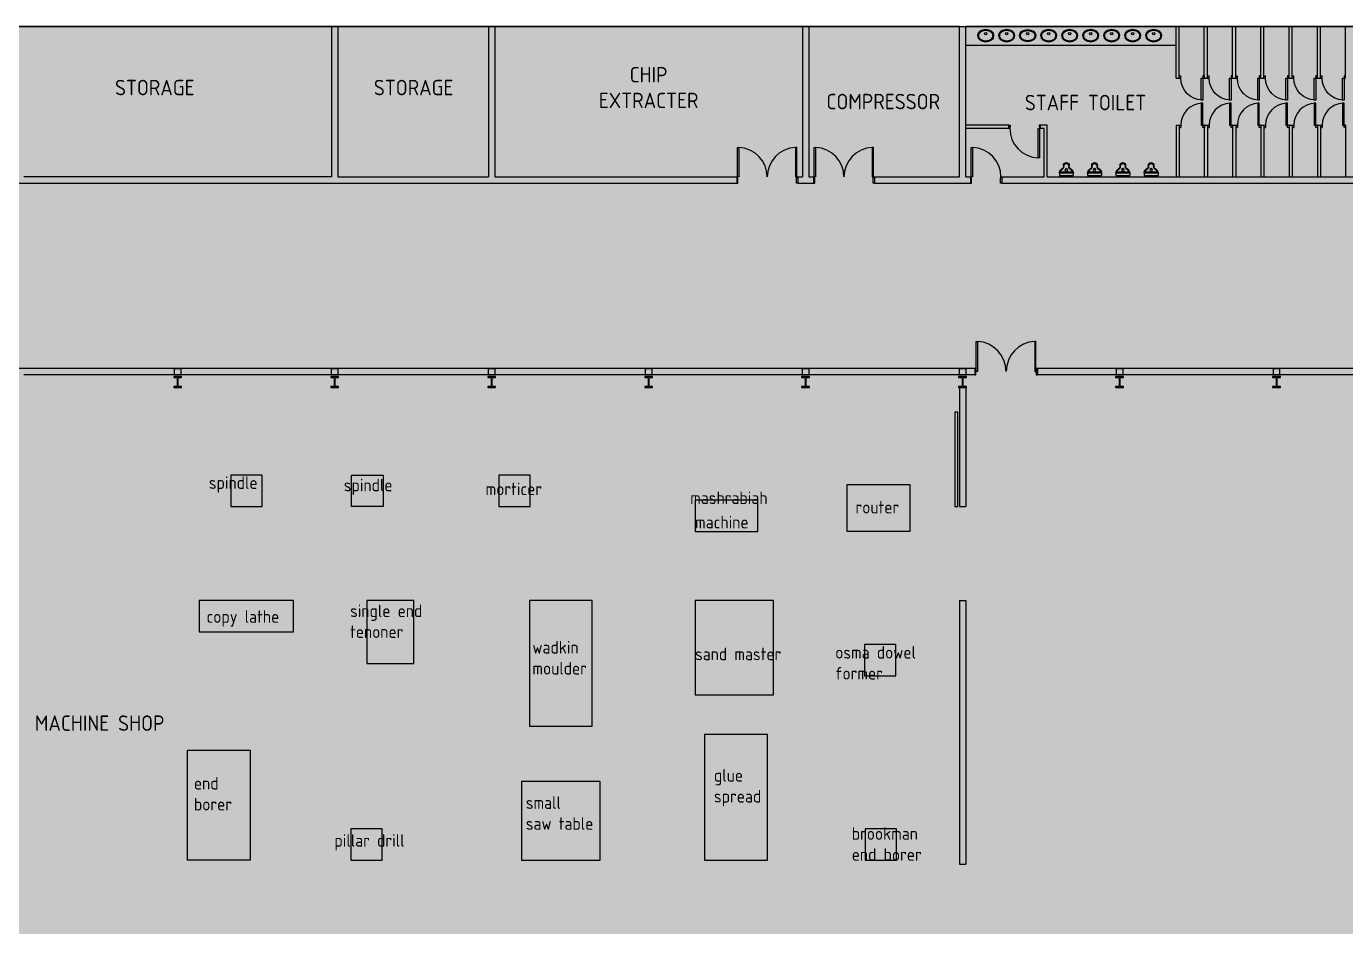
# Model space of a CAD drawing. Header units: inches. Extents: x 527079 to 698187, y -115864 to 63842.
# Drawn here: x 573269 to 615288, y 20313 to 49003 of the extents above; entities that cross this region are included whole.
import ezdxf

# ---------------------------------------------------------------- set-up
doc = ezdxf.new("R2010")
doc.units = ezdxf.units.IN
doc.header["$LTSCALE"] = 8
doc.header["$MEASUREMENT"] = 0
for name, color, linetype in [('doors_windows', 250, 'Continuous'), ('floor', 177, 'Continuous'), ('furn_eq', 34, 'Continuous'), ('hatch', 8, 'Continuous'), ('sanitary', 149, 'Continuous'), ('txt', 7, 'Continuous'), ('walls', 5, 'Continuous')]:
    doc.layers.add(name, color=color, linetype=linetype)
doc.styles.get("Standard").update_dxf_attribs({"font": 'isocp.shx'})

# ---------------------------------------------------------------- blocks, each defined once
blk = doc.blocks.new('d1')
at = {"color": 4, "ltscale": 10}
for p, q in [((-99, 733), (-99, 35)), ((-49, 733), (-99, 733)), ((-49, 35), (-49, 733)), ((-799, 35), (-750, 35)), ((-799, 35), (-799, -35)), ((-749, 35), (-749, -35)), ((-99, 35), (-49, 35)), ((0, 35), (-49, 35)), ((-49, -35), (-49, 35)), ((0, 35), (0, -35)), ((-799, -35), (-750, -35)), ((0, -35), (-49, -35))]:
    blk.add_line(p, q, dxfattribs=at)
blk.add_arc((-49, 35), 700, 92.0503, 180, dxfattribs=at)
blk = doc.blocks.new('p1')
for p, q in [((-221, -85), (-221, 0)), ((-221, 0), (221, 0)), ((221, -85), (221, 0)), ((-221, -85), (221, -85)), ((-195, -112), (195, -112))]:
    blk.add_line(p, q)
for radius in [43.2, 36]:
    blk.add_circle((0, -175), radius)
for centre, radius, start, end in [((-86, -79), 135, 180, 180.1174), ((-86, -79), 135, 182.3442, 234.4041), ((-77, -80), 122, 195.2556, 234.4041), ((-225, -310), 135, 0, 63.4349), ((-202, -287), 122, 0, 63.4349), ((0, -321), 90.7, 172.875, 270), ((0, -297), 81.6, 172.875, 270), ((0, -297), 81.6, 270, 7.125), ((0, -321), 90.7, 270, 7.125), ((202, -287), 122, 116.5651, 180), ((225, -310), 135, 116.5651, 180), ((77, -80), 122, 305.5959, 344.7444), ((86, -79), 135, 305.5959, 357.6558)]:
    blk.add_arc(centre, radius, start, end)

msp = doc.modelspace()

# ---------------------------------------------------------------- hatches: boundary and pattern name
at = {"layer": 'hatch'}
h = msp.add_hatch(color=254, dxfattribs=at)
h.dxf.hatch_style = 1
h.paths.add_polyline_path([(533187, 49003), (697987, 49003), (697987, -21797), (623187, -21797), (623187, -15897), (553187, -15897), (553187, -10747), (533187, -10747)])

# ---------------------------------------------------------------- linework, layer by layer
at = {"layer": 'doors_windows', "color": 4, "ltscale": 10}
for points in [[(604603, 45853), (604603, 45796), (604591, 45796), (604591, 45753), (604563, 45753), (604563, 45853), (604603, 45853)], [(605523, 45853), (605523, 45796), (605535, 45796), (605535, 45753), (605563, 45753), (605563, 45853), (605523, 45853)], [(605495, 44810), (605495, 45753), (605535, 45753), (605535, 44810)], [(595961, 45146), (595961, 44203), (595921, 44203), (595921, 45146)], [(597769, 45146), (597769, 44203), (597809, 44203), (597809, 45146)], [(598405, 45146), (598405, 44203), (598365, 44203), (598365, 45146)], [(600213, 45146), (600213, 44203), (600253, 44203), (600253, 45146)], [(603405, 45146), (603405, 44203), (603365, 44203), (603365, 45146)], [(595933, 44003), (595933, 44160), (595921, 44160), (595921, 44203), (595893, 44203), (595893, 44003), (595933, 44003)], [(597797, 44003), (597797, 44160), (597809, 44160), (597809, 44203), (597837, 44203), (597837, 44003), (597797, 44003)], [(598377, 44003), (598377, 44160), (598365, 44160), (598365, 44203), (598337, 44203), (598337, 44003), (598377, 44003)], [(600241, 44003), (600241, 44160), (600253, 44160), (600253, 44203), (600281, 44203), (600281, 44003), (600241, 44003)], [(603377, 44003), (603377, 44160), (603365, 44160), (603365, 44203), (603337, 44203), (603337, 44003), (603377, 44003)], [(604297, 44003), (604297, 44160), (604309, 44160), (604309, 44203), (604337, 44203), (604337, 44003), (604297, 44003)], [(603565, 38003), (603525, 38003), (603525, 38963), (603565, 38963)], [(605385, 38003), (605425, 38003), (605425, 38963), (605385, 38963)], [(603475, 37903), (603515, 37903), (603515, 38103), (603475, 38103)], [(605435, 37903), (605475, 37903), (605475, 38103), (605435, 38103)]]:
    msp.add_lwpolyline(points, close=True, dxfattribs=at)
at = {"layer": 'doors_windows', "color": 4}
msp.add_lwpolyline([(602837, 33703), (602937, 33703), (602937, 36703), (602837, 36703)], close=True, dxfattribs=at)
at = {"layer": 'doors_windows', "color": 4, "ltscale": 10}
for centre, radius, start, end in [((605535, 45753), 944, 180, 267.5715), ((595921, 44203), 944, 0, 87.5715), ((597809, 44203), 944, 92.4285, 180), ((598365, 44203), 944, 0, 87.5715), ((600253, 44203), 944, 92.4285, 180), ((603365, 44203), 944, 0, 87.5715), ((603513, 38002), 962, 0.0594, 86.8774), ((605437, 38002), 962, 93.1226, 179.9406)]:
    msp.add_arc(centre, radius, start, end, dxfattribs=at)
at = {"layer": 'floor'}
msp.add_lwpolyline([(533187, 49003), (697987, 49003), (697987, -21797), (623187, -21797), (623187, -15897), (553187, -15897), (553187, -10747), (533187, -10747), (533187, 49003)], close=True, dxfattribs=at)
at = {"layer": 'furn_eq'}
for points in [[(580784, 34703), (579784, 34703), (579784, 33703), (580784, 33703)], [(584628, 33703), (583628, 33703), (583628, 34703), (584628, 34703)], [(588316, 33703), (589316, 33703), (589316, 34703), (588316, 34703)], [(601407, 32904), (599407, 32904), (599407, 34404), (601407, 34404)], [(596568, 33904), (594568, 33904), (594568, 32904), (596568, 32904)], [(581775, 30703), (578775, 30703), (578775, 29703), (581775, 29703)], [(585611, 30703), (584111, 30703), (584111, 28703), (585611, 28703)], [(591292, 30703), (589292, 30703), (589292, 26703), (591292, 26703)], [(597068, 30703), (594568, 30703), (594568, 27703), (597068, 27703)], [(599964, 28307), (600964, 28307), (600964, 29307), (599964, 29307)], [(596869, 22434), (596869, 26434), (594869, 26434), (594869, 22434)], [(580400, 22434), (578400, 22434), (578400, 25934), (580400, 25934)], [(591542, 24934), (589042, 24934), (589042, 22434), (591542, 22434)], [(583605, 22434), (584605, 22434), (584605, 23434), (583605, 23434)], [(599987, 22434), (600987, 22434), (600987, 23434), (599987, 23434)]]:
    msp.add_lwpolyline(points, close=True, dxfattribs=at)
at = {"layer": 'sanitary'}
msp.add_line((603187, 48403), (609887, 48403), dxfattribs=at)
for centre in [(603825, 48768, 0), (604493, 48768, 0), (605162, 48768, 0), (605831, 48768, 0), (606499, 48768, 0), (607168, 48768, 0), (607837, 48768, 0), (608505, 48768, 0), (609174, 48768, 0)]:
    msp.add_circle(centre, 35, dxfattribs=at)
at = {"layer": 'sanitary', "extrusion": (0, 0, -1)}
for centre in [(603825, 48707, 0), (604493, 48707, 0), (605831, 48707, 0), (606499, 48707, 0), (607168, 48707, 0), (607837, 48707, 0), (608505, 48707, 0), (609174, 48707, 0)]:
    msp.add_ellipse(centre, major_axis=(-263, 0), ratio=0.74026, dxfattribs=at)
at = {"layer": 'sanitary'}
msp.add_ellipse((605162, 48707, 0), major_axis=(263, 0), ratio=0.74026, dxfattribs=at)
for points in [[(603592, 48707, 0), (603592, 48715, 0), (603593, 48722, 0), (603595, 48736, 0), (603598, 48743, 0), (603603, 48758, 0), (603607, 48765, 0), (603615, 48779, 0), (603620, 48786, 0), (603631, 48799, 0), (603638, 48805, 0), (603652, 48817, 0), (603660, 48823, 0), (603676, 48834, 0), (603685, 48838, 0), (603703, 48847, 0), (603713, 48851, 0), (603733, 48859, 0), (603744, 48862, 0), (603766, 48866, 0), (603777, 48868, 0), (603799, 48871, 0), (603810, 48871, 0), (603833, 48872, 0), (603845, 48871, 0), (603867, 48869, 0), (603878, 48867, 0), (603900, 48863, 0), (603911, 48860, 0), (603931, 48853, 0), (603941, 48849, 0), (603960, 48841, 0), (603969, 48836, 0), (603986, 48825, 0), (603994, 48820, 0), (604008, 48808, 0), (604015, 48802, 0), (604026, 48789, 0), (604032, 48782, 0), (604040, 48768, 0), (604044, 48761, 0), (604050, 48747, 0), (604053, 48740, 0), (604056, 48725, 0), (604057, 48718, 0), (604057, 48703, 0), (604057, 48696, 0), (604054, 48682, 0), (604053, 48674, 0), (604047, 48660, 0), (604044, 48653, 0), (604036, 48639, 0), (604031, 48632, 0), (604020, 48619, 0), (604014, 48612, 0), (604001, 48600, 0), (603993, 48594, 0), (603977, 48583, 0), (603969, 48578, 0), (603950, 48569, 0), (603941, 48565, 0), (603921, 48558, 0), (603910, 48554, 0), (603889, 48549, 0), (603878, 48547, 0), (603855, 48544, 0), (603844, 48543, 0), (603821, 48543, 0), (603810, 48543, 0), (603787, 48545, 0), (603776, 48546, 0), (603754, 48550, 0), (603743, 48553, 0), (603723, 48559, 0), (603713, 48563, 0), (603693, 48572, 0), (603684, 48576, 0), (603667, 48586, 0), (603659, 48592, 0), (603644, 48604, 0), (603638, 48610, 0), (603625, 48623, 0), (603620, 48629, 0), (603611, 48643, 0), (603607, 48650, 0), (603600, 48664, 0), (603597, 48671, 0), (603594, 48686, 0), (603593, 48693, 0), (603592, 48703, 0), (603592, 48705, 0), (603592, 48707, 0)], [(604261, 48707, 0), (604261, 48715, 0), (604261, 48722, 0), (604264, 48736, 0), (604266, 48743, 0), (604272, 48758, 0), (604275, 48765, 0), (604284, 48779, 0), (604289, 48786, 0), (604300, 48799, 0), (604307, 48805, 0), (604321, 48817, 0), (604328, 48823, 0), (604345, 48834, 0), (604353, 48838, 0), (604372, 48847, 0), (604382, 48851, 0), (604402, 48859, 0), (604413, 48862, 0), (604434, 48866, 0), (604445, 48868, 0), (604468, 48871, 0), (604479, 48871, 0), (604502, 48872, 0), (604513, 48871, 0), (604536, 48869, 0), (604547, 48867, 0), (604569, 48863, 0), (604579, 48860, 0), (604600, 48853, 0), (604610, 48849, 0), (604629, 48841, 0), (604638, 48836, 0), (604654, 48825, 0), (604662, 48820, 0), (604677, 48808, 0), (604683, 48802, 0), (604695, 48789, 0), (604700, 48782, 0), (604709, 48768, 0), (604713, 48761, 0), (604719, 48747, 0), (604721, 48740, 0), (604725, 48725, 0), (604725, 48718, 0), (604726, 48703, 0), (604725, 48696, 0), (604723, 48682, 0), (604721, 48674, 0), (604716, 48660, 0), (604713, 48653, 0), (604705, 48639, 0), (604700, 48632, 0), (604689, 48619, 0), (604683, 48612, 0), (604669, 48600, 0), (604662, 48594, 0), (604646, 48583, 0), (604637, 48578, 0), (604619, 48569, 0), (604609, 48565, 0), (604589, 48558, 0), (604579, 48554, 0), (604557, 48549, 0), (604546, 48547, 0), (604524, 48544, 0), (604513, 48543, 0), (604490, 48543, 0), (604479, 48543, 0), (604456, 48545, 0), (604445, 48546, 0), (604423, 48550, 0), (604412, 48553, 0), (604391, 48559, 0), (604381, 48563, 0), (604362, 48572, 0), (604353, 48576, 0), (604336, 48586, 0), (604328, 48592, 0), (604313, 48604, 0), (604306, 48610, 0), (604294, 48623, 0), (604289, 48629, 0), (604279, 48643, 0), (604275, 48650, 0), (604269, 48664, 0), (604266, 48671, 0), (604262, 48686, 0), (604261, 48693, 0), (604261, 48703, 0), (604261, 48705, 0), (604261, 48707, 0)], [(605394, 48707, 0), (605394, 48715, 0), (605394, 48722, 0), (605391, 48736, 0), (605389, 48743, 0), (605383, 48758, 0), (605380, 48765, 0), (605371, 48779, 0), (605366, 48786, 0), (605355, 48799, 0), (605349, 48805, 0), (605335, 48817, 0), (605327, 48823, 0), (605310, 48834, 0), (605302, 48838, 0), (605283, 48847, 0), (605273, 48851, 0), (605253, 48859, 0), (605242, 48862, 0), (605221, 48866, 0), (605210, 48868, 0), (605187, 48871, 0), (605176, 48871, 0), (605153, 48872, 0), (605142, 48871, 0), (605119, 48869, 0), (605108, 48867, 0), (605087, 48863, 0), (605076, 48860, 0), (605055, 48853, 0), (605045, 48849, 0), (605026, 48841, 0), (605018, 48836, 0), (605001, 48825, 0), (604993, 48820, 0), (604978, 48808, 0), (604972, 48802, 0), (604960, 48789, 0), (604955, 48782, 0), (604946, 48768, 0), (604942, 48761, 0), (604936, 48747, 0), (604934, 48740, 0), (604931, 48725, 0), (604930, 48718, 0), (604929, 48703, 0), (604930, 48696, 0), (604932, 48682, 0), (604934, 48674, 0), (604939, 48660, 0), (604942, 48653, 0), (604950, 48639, 0), (604955, 48632, 0), (604966, 48619, 0), (604972, 48612, 0), (604986, 48600, 0), (604993, 48594, 0), (605009, 48583, 0), (605018, 48578, 0), (605036, 48569, 0), (605046, 48565, 0), (605066, 48558, 0), (605076, 48554, 0), (605098, 48549, 0), (605109, 48547, 0), (605131, 48544, 0), (605142, 48543, 0), (605165, 48543, 0), (605177, 48543, 0), (605199, 48545, 0), (605210, 48546, 0), (605232, 48550, 0), (605243, 48553, 0), (605264, 48559, 0), (605274, 48563, 0), (605293, 48572, 0), (605302, 48576, 0), (605319, 48586, 0), (605327, 48592, 0), (605342, 48604, 0), (605349, 48610, 0), (605361, 48623, 0), (605367, 48629, 0), (605376, 48643, 0), (605380, 48650, 0), (605386, 48664, 0), (605389, 48671, 0), (605393, 48686, 0), (605394, 48693, 0), (605394, 48703, 0), (605394, 48705, 0), (605394, 48707, 0)], [(605598, 48707, 0), (605598, 48715, 0), (605599, 48722, 0), (605602, 48736, 0), (605604, 48743, 0), (605609, 48758, 0), (605613, 48765, 0), (605621, 48779, 0), (605626, 48786, 0), (605638, 48799, 0), (605644, 48805, 0), (605658, 48817, 0), (605666, 48823, 0), (605682, 48834, 0), (605691, 48838, 0), (605709, 48847, 0), (605719, 48851, 0), (605740, 48859, 0), (605750, 48862, 0), (605772, 48866, 0), (605783, 48868, 0), (605805, 48871, 0), (605817, 48871, 0), (605839, 48872, 0), (605851, 48871, 0), (605873, 48869, 0), (605884, 48867, 0), (605906, 48863, 0), (605917, 48860, 0), (605937, 48853, 0), (605947, 48849, 0), (605966, 48841, 0), (605975, 48836, 0), (605992, 48825, 0), (606000, 48820, 0), (606014, 48808, 0), (606021, 48802, 0), (606032, 48789, 0), (606038, 48782, 0), (606047, 48768, 0), (606050, 48761, 0), (606056, 48747, 0), (606059, 48740, 0), (606062, 48725, 0), (606063, 48718, 0), (606063, 48703, 0), (606063, 48696, 0), (606061, 48682, 0), (606059, 48674, 0), (606053, 48660, 0), (606050, 48653, 0), (606042, 48639, 0), (606037, 48632, 0), (606027, 48619, 0), (606020, 48612, 0), (606007, 48600, 0), (605999, 48594, 0), (605983, 48583, 0), (605975, 48578, 0), (605956, 48569, 0), (605947, 48565, 0), (605927, 48558, 0), (605916, 48554, 0), (605895, 48549, 0), (605884, 48547, 0), (605861, 48544, 0), (605850, 48543, 0), (605827, 48543, 0), (605816, 48543, 0), (605793, 48545, 0), (605782, 48546, 0), (605760, 48550, 0), (605750, 48553, 0), (605729, 48559, 0), (605719, 48563, 0), (605700, 48572, 0), (605690, 48576, 0), (605673, 48586, 0), (605665, 48592, 0), (605650, 48604, 0), (605644, 48610, 0), (605631, 48623, 0), (605626, 48629, 0), (605617, 48643, 0), (605613, 48650, 0), (605606, 48664, 0), (605604, 48671, 0), (605600, 48686, 0), (605599, 48693, 0), (605598, 48703, 0), (605598, 48705, 0), (605598, 48707, 0)], [(606267, 48707, 0), (606267, 48715, 0), (606267, 48722, 0), (606270, 48736, 0), (606272, 48743, 0), (606278, 48758, 0), (606282, 48765, 0), (606290, 48779, 0), (606295, 48786, 0), (606306, 48799, 0), (606313, 48805, 0), (606327, 48817, 0), (606334, 48823, 0), (606351, 48834, 0), (606360, 48838, 0), (606378, 48847, 0), (606388, 48851, 0), (606408, 48859, 0), (606419, 48862, 0), (606440, 48866, 0), (606452, 48868, 0), (606474, 48871, 0), (606485, 48871, 0), (606508, 48872, 0), (606519, 48871, 0), (606542, 48869, 0), (606553, 48867, 0), (606575, 48863, 0), (606585, 48860, 0), (606606, 48853, 0), (606616, 48849, 0), (606635, 48841, 0), (606644, 48836, 0), (606661, 48825, 0), (606668, 48820, 0), (606683, 48808, 0), (606689, 48802, 0), (606701, 48789, 0), (606706, 48782, 0), (606715, 48768, 0), (606719, 48761, 0), (606725, 48747, 0), (606727, 48740, 0), (606731, 48725, 0), (606732, 48718, 0), (606732, 48703, 0), (606732, 48696, 0), (606729, 48682, 0), (606727, 48674, 0), (606722, 48660, 0), (606719, 48653, 0), (606711, 48639, 0), (606706, 48632, 0), (606695, 48619, 0), (606689, 48612, 0), (606675, 48600, 0), (606668, 48594, 0), (606652, 48583, 0), (606643, 48578, 0), (606625, 48569, 0), (606615, 48565, 0), (606595, 48558, 0), (606585, 48554, 0), (606563, 48549, 0), (606552, 48547, 0), (606530, 48544, 0), (606519, 48543, 0), (606496, 48543, 0), (606485, 48543, 0), (606462, 48545, 0), (606451, 48546, 0), (606429, 48550, 0), (606418, 48553, 0), (606397, 48559, 0), (606387, 48563, 0), (606368, 48572, 0), (606359, 48576, 0), (606342, 48586, 0), (606334, 48592, 0), (606319, 48604, 0), (606312, 48610, 0), (606300, 48623, 0), (606295, 48629, 0), (606285, 48643, 0), (606281, 48650, 0), (606275, 48664, 0), (606272, 48671, 0), (606269, 48686, 0), (606267, 48693, 0), (606267, 48703, 0), (606267, 48705, 0), (606267, 48707, 0)], [(606935, 48707, 0), (606935, 48715, 0), (606936, 48722, 0), (606939, 48736, 0), (606941, 48743, 0), (606947, 48758, 0), (606950, 48765, 0), (606959, 48779, 0), (606964, 48786, 0), (606975, 48799, 0), (606981, 48805, 0), (606995, 48817, 0), (607003, 48823, 0), (607019, 48834, 0), (607028, 48838, 0), (607047, 48847, 0), (607057, 48851, 0), (607077, 48859, 0), (607088, 48862, 0), (607109, 48866, 0), (607120, 48868, 0), (607143, 48871, 0), (607154, 48871, 0), (607177, 48872, 0), (607188, 48871, 0), (607211, 48869, 0), (607222, 48867, 0), (607243, 48863, 0), (607254, 48860, 0), (607275, 48853, 0), (607285, 48849, 0), (607303, 48841, 0), (607312, 48836, 0), (607329, 48825, 0), (607337, 48820, 0), (607352, 48808, 0), (607358, 48802, 0), (607370, 48789, 0), (607375, 48782, 0), (607384, 48768, 0), (607388, 48761, 0), (607394, 48747, 0), (607396, 48740, 0), (607399, 48725, 0), (607400, 48718, 0), (607401, 48703, 0), (607400, 48696, 0), (607398, 48682, 0), (607396, 48674, 0), (607391, 48660, 0), (607388, 48653, 0), (607380, 48639, 0), (607375, 48632, 0), (607364, 48619, 0), (607358, 48612, 0), (607344, 48600, 0), (607337, 48594, 0), (607321, 48583, 0), (607312, 48578, 0), (607294, 48569, 0), (607284, 48565, 0), (607264, 48558, 0), (607254, 48554, 0), (607232, 48549, 0), (607221, 48547, 0), (607199, 48544, 0), (607187, 48543, 0), (607165, 48543, 0), (607153, 48543, 0), (607131, 48545, 0), (607120, 48546, 0), (607098, 48550, 0), (607087, 48553, 0), (607066, 48559, 0), (607056, 48563, 0), (607037, 48572, 0), (607028, 48576, 0), (607011, 48586, 0), (607003, 48592, 0), (606988, 48604, 0), (606981, 48610, 0), (606969, 48623, 0), (606963, 48629, 0), (606954, 48643, 0), (606950, 48650, 0), (606944, 48664, 0), (606941, 48671, 0), (606937, 48686, 0), (606936, 48693, 0), (606936, 48703, 0), (606935, 48705, 0), (606935, 48707, 0)], [(607604, 48707, 0), (607604, 48715, 0), (607605, 48722, 0), (607608, 48736, 0), (607610, 48743, 0), (607615, 48758, 0), (607619, 48765, 0), (607627, 48779, 0), (607632, 48786, 0), (607644, 48799, 0), (607650, 48805, 0), (607664, 48817, 0), (607672, 48823, 0), (607688, 48834, 0), (607697, 48838, 0), (607716, 48847, 0), (607725, 48851, 0), (607746, 48859, 0), (607756, 48862, 0), (607778, 48866, 0), (607789, 48868, 0), (607811, 48871, 0), (607823, 48871, 0), (607845, 48872, 0), (607857, 48871, 0), (607879, 48869, 0), (607890, 48867, 0), (607912, 48863, 0), (607923, 48860, 0), (607943, 48853, 0), (607953, 48849, 0), (607972, 48841, 0), (607981, 48836, 0), (607998, 48825, 0), (608006, 48820, 0), (608020, 48808, 0), (608027, 48802, 0), (608039, 48789, 0), (608044, 48782, 0), (608053, 48768, 0), (608056, 48761, 0), (608063, 48747, 0), (608065, 48740, 0), (608068, 48725, 0), (608069, 48718, 0), (608069, 48703, 0), (608069, 48696, 0), (608067, 48682, 0), (608065, 48674, 0), (608060, 48660, 0), (608056, 48653, 0), (608048, 48639, 0), (608043, 48632, 0), (608033, 48619, 0), (608026, 48612, 0), (608013, 48600, 0), (608005, 48594, 0), (607989, 48583, 0), (607981, 48578, 0), (607962, 48569, 0), (607953, 48565, 0), (607933, 48558, 0), (607922, 48554, 0), (607901, 48549, 0), (607890, 48547, 0), (607867, 48544, 0), (607856, 48543, 0), (607833, 48543, 0), (607822, 48543, 0), (607800, 48545, 0), (607788, 48546, 0), (607766, 48550, 0), (607756, 48553, 0), (607735, 48559, 0), (607725, 48563, 0), (607706, 48572, 0), (607697, 48576, 0), (607679, 48586, 0), (607671, 48592, 0), (607656, 48604, 0), (607650, 48610, 0), (607638, 48623, 0), (607632, 48629, 0), (607623, 48643, 0), (607619, 48650, 0), (607612, 48664, 0), (607610, 48671, 0), (607606, 48686, 0), (607605, 48693, 0), (607604, 48703, 0), (607604, 48705, 0), (607604, 48707, 0)], [(608273, 48707, 0), (608273, 48715, 0), (608274, 48722, 0), (608276, 48736, 0), (608278, 48743, 0), (608284, 48758, 0), (608288, 48765, 0), (608296, 48779, 0), (608301, 48786, 0), (608312, 48799, 0), (608319, 48805, 0), (608333, 48817, 0), (608340, 48823, 0), (608357, 48834, 0), (608366, 48838, 0), (608384, 48847, 0), (608394, 48851, 0), (608414, 48859, 0), (608425, 48862, 0), (608447, 48866, 0), (608458, 48868, 0), (608480, 48871, 0), (608491, 48871, 0), (608514, 48872, 0), (608525, 48871, 0), (608548, 48869, 0), (608559, 48867, 0), (608581, 48863, 0), (608591, 48860, 0), (608612, 48853, 0), (608622, 48849, 0), (608641, 48841, 0), (608650, 48836, 0), (608667, 48825, 0), (608675, 48820, 0), (608689, 48808, 0), (608696, 48802, 0), (608707, 48789, 0), (608712, 48782, 0), (608721, 48768, 0), (608725, 48761, 0), (608731, 48747, 0), (608734, 48740, 0), (608737, 48725, 0), (608738, 48718, 0), (608738, 48703, 0), (608738, 48696, 0), (608735, 48682, 0), (608733, 48674, 0), (608728, 48660, 0), (608725, 48653, 0), (608717, 48639, 0), (608712, 48632, 0), (608701, 48619, 0), (608695, 48612, 0), (608682, 48600, 0), (608674, 48594, 0), (608658, 48583, 0), (608649, 48578, 0), (608631, 48569, 0), (608621, 48565, 0), (608601, 48558, 0), (608591, 48554, 0), (608570, 48549, 0), (608559, 48547, 0), (608536, 48544, 0), (608525, 48543, 0), (608502, 48543, 0), (608491, 48543, 0), (608468, 48545, 0), (608457, 48546, 0), (608435, 48550, 0), (608424, 48553, 0), (608404, 48559, 0), (608394, 48563, 0), (608374, 48572, 0), (608365, 48576, 0), (608348, 48586, 0), (608340, 48592, 0), (608325, 48604, 0), (608318, 48610, 0), (608306, 48623, 0), (608301, 48629, 0), (608291, 48643, 0), (608287, 48650, 0), (608281, 48664, 0), (608278, 48671, 0), (608275, 48686, 0), (608274, 48693, 0), (608273, 48703, 0), (608273, 48705, 0), (608273, 48707, 0)], [(608942, 48707, 0), (608942, 48715, 0), (608942, 48722, 0), (608945, 48736, 0), (608947, 48743, 0), (608953, 48758, 0), (608956, 48765, 0), (608965, 48779, 0), (608970, 48786, 0), (608981, 48799, 0), (608987, 48805, 0), (609001, 48817, 0), (609009, 48823, 0), (609026, 48834, 0), (609034, 48838, 0), (609053, 48847, 0), (609063, 48851, 0), (609083, 48859, 0), (609094, 48862, 0), (609115, 48866, 0), (609126, 48868, 0), (609149, 48871, 0), (609160, 48871, 0), (609183, 48872, 0), (609194, 48871, 0), (609217, 48869, 0), (609228, 48867, 0), (609250, 48863, 0), (609260, 48860, 0), (609281, 48853, 0), (609291, 48849, 0), (609310, 48841, 0), (609319, 48836, 0), (609335, 48825, 0), (609343, 48820, 0), (609358, 48808, 0), (609364, 48802, 0), (609376, 48789, 0), (609381, 48782, 0), (609390, 48768, 0), (609394, 48761, 0), (609400, 48747, 0), (609402, 48740, 0), (609405, 48725, 0), (609406, 48718, 0), (609407, 48703, 0), (609406, 48696, 0), (609404, 48682, 0), (609402, 48674, 0), (609397, 48660, 0), (609394, 48653, 0), (609386, 48639, 0), (609381, 48632, 0), (609370, 48619, 0), (609364, 48612, 0), (609350, 48600, 0), (609343, 48594, 0), (609327, 48583, 0), (609318, 48578, 0), (609300, 48569, 0), (609290, 48565, 0), (609270, 48558, 0), (609260, 48554, 0), (609238, 48549, 0), (609227, 48547, 0), (609205, 48544, 0), (609194, 48543, 0), (609171, 48543, 0), (609159, 48543, 0), (609137, 48545, 0), (609126, 48546, 0), (609104, 48550, 0), (609093, 48553, 0), (609072, 48559, 0), (609062, 48563, 0), (609043, 48572, 0), (609034, 48576, 0), (609017, 48586, 0), (609009, 48592, 0), (608994, 48604, 0), (608987, 48610, 0), (608975, 48623, 0), (608970, 48629, 0), (608960, 48643, 0), (608956, 48650, 0), (608950, 48664, 0), (608947, 48671, 0), (608943, 48686, 0), (608942, 48693, 0), (608942, 48703, 0), (608942, 48705, 0), (608942, 48707, 0)]]:
    msp.add_open_spline(points, degree=3, knots=[0, 0, 0, 0, 0.141779, 0.141779, 0.283558, 0.283558, 0.425336, 0.425336, 0.567115, 0.567115, 0.708894, 0.708894, 0.850673, 0.850673, 0.992451, 0.992451, 1.13423, 1.13423, 1.276009, 1.276009, 1.417788, 1.417788, 1.559566, 1.559566, 1.701345, 1.701345, 1.843124, 1.843124, 1.984903, 1.984903, 2.126681, 2.126681, 2.26846, 2.26846, 2.410239, 2.410239, 2.552018, 2.552018, 2.693796, 2.693796, 2.835575, 2.835575, 2.977354, 2.977354, 3.119133, 3.119133, 3.260911, 3.260911, 3.40269, 3.40269, 3.544469, 3.544469, 3.686248, 3.686248, 3.828026, 3.828026, 3.969805, 3.969805, 4.111584, 4.111584, 4.253363, 4.253363, 4.395141, 4.395141, 4.53692, 4.53692, 4.678699, 4.678699, 4.820478, 4.820478, 4.962256, 4.962256, 5.104035, 5.104035, 5.245814, 5.245814, 5.387593, 5.387593, 5.529371, 5.529371, 5.67115, 5.67115, 5.812929, 5.812929, 5.954708, 5.954708, 6.096486, 6.096486, 6.238265, 6.238265, 6.283185, 6.283185, 6.283185, 6.283185], dxfattribs=at)
at = {"layer": 'walls'}
for p, q in [((602987, 49003), (533187, 49003)), ((582987, 49003), (582987, 44203)), ((583187, 49003), (583187, 44203)), ((587987, 49003), (587987, 44203)), ((588187, 49003), (588187, 44203)), ((597987, 49003), (597987, 44203)), ((598187, 49003), (598187, 44203)), ((602987, 44203), (602987, 49003)), ((603187, 44203), (603187, 49003)), ((617987, 49003), (603187, 49003)), ((609887, 47353), (609887, 49003)), ((609987, 47353), (609987, 49003)), ((610787, 47353), (610787, 49003)), ((610887, 47353), (610887, 49003)), ((611687, 47353), (611687, 49003)), ((611787, 47353), (611787, 49003)), ((612587, 47353), (612587, 49003)), ((612687, 47353), (612687, 49003)), ((613487, 47353), (613487, 49003)), ((613587, 47353), (613587, 49003)), ((614387, 47353), (614387, 49003)), ((614487, 47353), (614487, 49003)), ((615287, 47353), (615287, 49003)), ((609887, 47353), (609989, 47353)), ((610787, 47353), (610889, 47353)), ((611687, 47353), (611789, 47353)), ((612588, 47353), (612687, 47353)), ((613488, 47353), (613587, 47353)), ((614388, 47353), (614487, 47353)), ((604563, 45853), (603187, 45853)), ((604563, 45853), (604563, 45753)), ((605787, 45853), (605563, 45853)), ((605563, 45853), (605563, 45753)), ((605787, 44203), (605787, 45853)), ((609887, 45853), (609887, 44203)), ((609887, 45853), (609989, 45853)), ((609987, 45853), (609987, 44203)), ((610787, 45853), (610787, 44203)), ((610787, 45853), (610889, 45853)), ((610887, 45853), (610887, 44203)), ((611687, 45853), (611687, 44203)), ((611687, 45853), (611789, 45853)), ((611787, 45853), (611787, 44203)), ((612587, 45853), (612587, 44203)), ((612588, 45853), (612687, 45853)), ((612687, 45853), (612687, 44203)), ((613487, 45853), (613487, 44203)), ((613488, 45853), (613587, 45853)), ((613587, 45853), (613587, 44203)), ((614387, 45853), (614387, 44203)), ((614388, 45853), (614487, 45853)), ((614487, 45853), (614487, 44203)), ((615287, 45853), (615287, 44203)), ((604563, 45753), (603187, 45753)), ((605687, 45753), (605563, 45753)), ((605687, 44203), (605687, 45753)), ((582987, 44203), (573187, 44203)), ((583187, 44203), (587987, 44203)), ((588187, 44203), (595893, 44203)), ((595893, 44203), (595893, 44003)), ((597837, 44203), (597987, 44203)), ((597837, 44203), (597837, 44003)), ((598187, 44203), (598365, 44203)), ((598337, 44203), (598337, 44003)), ((600281, 44203), (600281, 44003)), ((600281, 44203), (602987, 44203)), ((603187, 44203), (603337, 44203)), ((603337, 44203), (603337, 44003)), ((604337, 44203), (604337, 44003)), ((604337, 44203), (605687, 44203)), ((605787, 44203), (617987, 44203)), ((570811, 44003), (583492, 44003)), ((583492, 44003), (595893, 44003)), ((597837, 44003), (598337, 44003)), ((600281, 44003), (602987, 44003)), ((602987, 44003), (603337, 44003)), ((604337, 44003), (618337, 44003)), ((603475, 38103), (552987, 38103)), ((602987, 37903), (573187, 37903)), ((603475, 37903), (603187, 37903)), ((603475, 38103), (603475, 37903)), ((643187, 38103), (605475, 38103)), ((605475, 38103), (605475, 37903)), ((642987, 37903), (605475, 37903)), ((602987, 37492), (602987, 33703)), ((603187, 37492), (603187, 33703)), ((602987, 33703), (603187, 33703)), ((602987, 30703), (603187, 30703)), ((602987, 30703), (602987, 22303)), ((603187, 30703), (603187, 22303)), ((602987, 22303), (603187, 22303))]:
    msp.add_line(p, q, dxfattribs=at)
for points in [[(577962, 37523), (577962, 37492), (578212, 37492), (578212, 37523), (578103, 37523), (578103, 37811), (578212, 37811), (578212, 37843), (577962, 37843), (577962, 37811), (578071, 37811), (578071, 37523)], [(577987, 38103), (578187, 38103), (578187, 37903), (577987, 37903)], [(582962, 37523), (582962, 37492), (583212, 37492), (583212, 37523), (583103, 37523), (583103, 37811), (583212, 37811), (583212, 37843), (582962, 37843), (582962, 37811), (583071, 37811), (583071, 37523)], [(582987, 38103), (583187, 38103), (583187, 37903), (582987, 37903)], [(587962, 37523), (587962, 37492), (588212, 37492), (588212, 37523), (588103, 37523), (588103, 37811), (588212, 37811), (588212, 37843), (587962, 37843), (587962, 37811), (588071, 37811), (588071, 37523)], [(587987, 38103), (588187, 38103), (588187, 37903), (587987, 37903)], [(592962, 37523), (592962, 37492), (593212, 37492), (593212, 37523), (593103, 37523), (593103, 37811), (593212, 37811), (593212, 37843), (592962, 37843), (592962, 37811), (593071, 37811), (593071, 37523)], [(592987, 38103), (593187, 38103), (593187, 37903), (592987, 37903)], [(597962, 37523), (597962, 37492), (598212, 37492), (598212, 37523), (598103, 37523), (598103, 37811), (598212, 37811), (598212, 37843), (597962, 37843), (597962, 37811), (598071, 37811), (598071, 37523)], [(597987, 38103), (598187, 38103), (598187, 37903), (597987, 37903)], [(602962, 37523), (602962, 37492), (603212, 37492), (603212, 37523), (603103, 37523), (603103, 37811), (603212, 37811), (603212, 37843), (602962, 37843), (602962, 37811), (603071, 37811), (603071, 37523)], [(602962, 37523), (602962, 37492), (603212, 37492), (603212, 37523), (603103, 37523), (603103, 37811), (603212, 37811), (603212, 37843), (602962, 37843), (602962, 37811), (603071, 37811), (603071, 37523)], [(602962, 37523), (602962, 37492), (603212, 37492), (603212, 37523), (603103, 37523), (603103, 37811), (603212, 37811), (603212, 37843), (602962, 37843), (602962, 37811), (603071, 37811), (603071, 37523)], [(602987, 38103), (603187, 38103), (603187, 37903), (602987, 37903)], [(602987, 38103), (603187, 38103), (603187, 37903), (602987, 37903)], [(602987, 38103), (603187, 38103), (603187, 37903), (602987, 37903)], [(607962, 37523), (607962, 37492), (608212, 37492), (608212, 37523), (608103, 37523), (608103, 37811), (608212, 37811), (608212, 37843), (607962, 37843), (607962, 37811), (608071, 37811), (608071, 37523)], [(607987, 38103), (608187, 38103), (608187, 37903), (607987, 37903)], [(612962, 37523), (612962, 37492), (613212, 37492), (613212, 37523), (613103, 37523), (613103, 37811), (613212, 37811), (613212, 37843), (612962, 37843), (612962, 37811), (613071, 37811), (613071, 37523)], [(612987, 38103), (613187, 38103), (613187, 37903), (612987, 37903)]]:
    msp.add_lwpolyline(points, close=True, dxfattribs=at)

# ---------------------------------------------------------------- block references
at = {"layer": 'doors_windows', "xscale": -1, "rotation": 180}
for p in [(610788, 47388), (611688, 47388), (612588, 47388), (613487, 47388), (614387, 47388), (615287, 47388)]:
    msp.add_blockref('d1', p, dxfattribs=at)
at = {"layer": 'doors_windows'}
for p in [(610788, 45818), (611688, 45818), (612588, 45818), (613487, 45818), (614387, 45818), (615287, 45818)]:
    msp.add_blockref('d1', p, dxfattribs=at)
at = {"layer": 'sanitary', "xscale": -1, "rotation": 180}
for p in [(606392, 44250), (607292, 44250), (608192, 44250), (609092, 44250)]:
    msp.add_blockref('p1', p, dxfattribs=at)

# ---------------------------------------------------------------- texts
at = {"layer": 'txt', "color": 176}
for s, insert, char_height, attachment_point in [('CHIP\\PEXTRACTER', (593087, 47052), 492.2, 5), ('STORAGE', (577359, 47052), 492.2, 5), ('STORAGE', (585603, 47052), 492.2, 5), ('COMPRESSOR', (600561, 46607), 492.2, 5), ('STAFF TOILET', (607003, 46573), 492.19, 5), ('spindle', (579080, 34663), 400, 1), ('spindle', (583378, 34585), 400, 1), ('morticer', (587896, 34463), 400, 1), ('mashrabiah', (594412, 34179), 400, 1), ('router', (599677, 33880), 400, 1), ('machine', (594568, 33404), 400, 1), ('copy lathe', (579009, 30395), 400, 1), ('single end\\Ptenoner', (583579, 30578), 400, 1), ('wadkin \\Pmoulder', (589386, 29414), 400, 1), ('sand master', (594568, 29203), 400, 1), ('osma dowel \\Pformer', (599031, 29254), 400, 1), ('MACHINE SHOP', (575603, 26797), 492.19, 5), ('glue\\Pspread', (595169, 25335), 400, 1), ('end\\Pborer', (578605, 25082), 400, 1), ('small  \\Psaw table', (589176, 24465), 400, 1), ('pillar drill', (583079, 23261), 400, 1), ('brookman\\Pend borer', (599558, 23480), 400, 1)]:
    msp.add_mtext(s, dxfattribs=dict(at, insert=insert, char_height=char_height, attachment_point=attachment_point))

doc.saveas('drawing.dxf')
